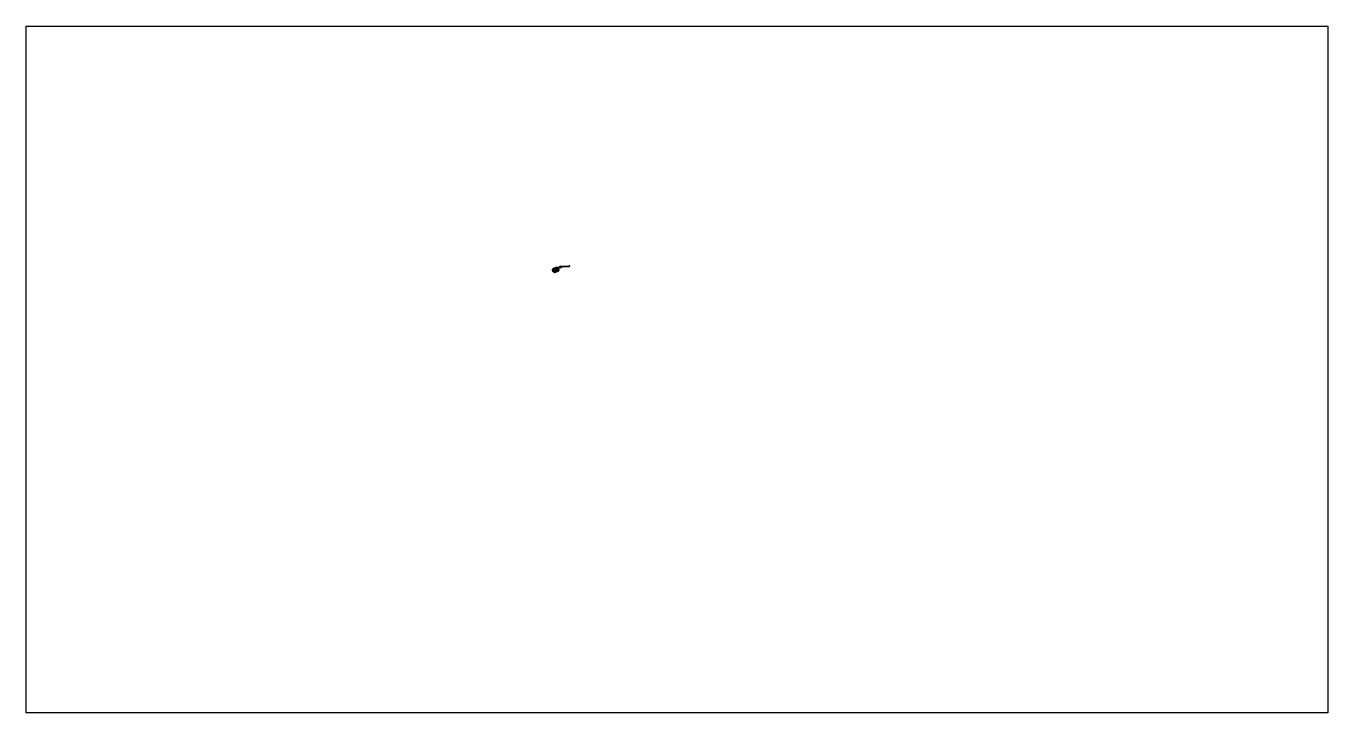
# Model space of a CAD drawing. Extents: x 598893 to 706191, y 6172476 to 6229055.
import ezdxf

# ---------------------------------------------------------------- set-up
doc = ezdxf.new("R2010")
doc.units = 0
doc.linetypes.add('W_Center Line', pattern=[0.65, 0.4, -0.125, 0, -0.125])
for name, color, linetype, lineweight in [('Prop_Access', 20, 'Continuous', 30), ('Prop_BorPit', 106, 'Continuous', 30), ('Prop_SubWLoc', 6, 'Continuous', 30), ('Prop_Well', 20, 'Continuous', 100), ('Prop_WLoc', 6, 'Continuous', 30), ('Prop_Work', 106, 'Continuous', 30)]:
    doc.layers.add(name, color=color, linetype=linetype, lineweight=lineweight)
doc.layers.add('Prop_Center-Line', color=2, linetype='W_Center Line', lineweight=5, plot=False)
doc.layers.add('Prop_NewCut', color=2, linetype='W_Center Line', lineweight=5, plot=False)

# ---------------------------------------------------------------- blocks, each defined once
blk = doc.blocks.new('Sym_WLoc')
at = {"linetype": 'Continuous', "lineweight": 15}
h = blk.add_hatch(color=255, dxfattribs=at)
edge = h.paths.add_edge_path()
edge.add_arc((0, 0), 1.35, 0, 360)
h = blk.add_hatch(color=6, dxfattribs=at)
edge = h.paths.add_edge_path()
edge.add_arc((0, 0), 0.388, 0, 360)
at = {"color": 6, "linetype": 'Continuous', "lineweight": 15}
blk.add_circle((0, 0), 1.35, dxfattribs=at)
blk = doc.blocks.new('Sym_Prop_WLoc')
at = {"linetype": 'Continuous', "lineweight": 35}
h = blk.add_hatch(color=255, dxfattribs=at)
edge = h.paths.add_edge_path()
edge.add_arc((0, 0), 1.42, 0, 360)
h = blk.add_hatch(color=1, dxfattribs=at)
edge = h.paths.add_edge_path()
edge.add_arc((0, 0), 0.408, 0, 360)
at = {"color": 1, "linetype": 'Continuous', "lineweight": 35}
blk.add_circle((0, 0), 1.42, dxfattribs=at)

msp = doc.modelspace()

# ---------------------------------------------------------------- linework, layer by layer
msp.add_lwpolyline([(598893, 6229055), (706191, 6229055), (706191, 6172476), (598893, 6172476)], close=True)
at = {"layer": 'Prop_Access', "flags": 128}
msp.add_lwpolyline([(643695, 6209258), (643701, 6209288), (643661, 6209287), (643650, 6209276), (642914, 6209252), (642840, 6209188), (642785, 6209143), (642765, 6209126), (642751, 6209127), (642731, 6209110), (642699, 6209083), (642694, 6209078), (642706, 6209049), (642719, 6209060), (642751, 6209087), (642778, 6209111), (642798, 6209127), (642853, 6209173), (642907, 6209219), (642942, 6209233)], close=True, dxfattribs=at)
at = {"layer": 'Prop_BorPit', "flags": 128}
msp.add_lwpolyline([(643009, 6209235), (642942, 6209233), (642907, 6209219), (642887, 6209202), (642921, 6209162), (643011, 6209165)], close=True, dxfattribs=at)
at = {"layer": 'Prop_Center-Line', "flags": 128}
msp.add_lwpolyline([(643697, 6209268), (642918, 6209242), (642846, 6209180), (642792, 6209135), (642772, 6209118), (642744, 6209095), (642712, 6209068), (642702, 6209058)], dxfattribs=at)
at = {"layer": 'Prop_NewCut', "flags": 128}
msp.add_lwpolyline([(643021, 6209156), (643011, 6209165), (642967, 6209164), (642969, 6209156)], close=True, dxfattribs=at)
at = {"layer": 'Prop_Well', "flags": 128}
msp.add_lwpolyline([(642401, 6208841), (642420, 6208833), (642741, 6208960), (642676, 6209123), (642356, 6208995), (642347, 6208976)], close=True, dxfattribs=at)
at = {"layer": 'Prop_Work', "flags": 128}
for points in [[(642682, 6209136), (642348, 6209003), (642336, 6208976), (642393, 6208833), (642420, 6208822), (642758, 6208956), (642751, 6208964), (642420, 6208833), (642401, 6208841), (642347, 6208976), (642356, 6208995), (642676, 6209123), (642694, 6209078), (642702, 6209085)], [(643650, 6209276), (643661, 6209287), (643701, 6209288), (643703, 6209298), (643657, 6209297), (643646, 6209286), (642911, 6209262), (642833, 6209196), (642779, 6209151), (642762, 6209136), (642748, 6209137), (642725, 6209118), (642698, 6209095), (642702, 6209085), (642731, 6209110), (642751, 6209127), (642765, 6209126), (642785, 6209143), (642840, 6209188), (642914, 6209252)], [(642730, 6209019), (642713, 6209039), (642706, 6209048), (642729, 6208990), (642729, 6208990), (642744, 6209002)], [(642729, 6208990), (642729, 6208990), (642741, 6208960), (642751, 6208964)], [(642883, 6209192), (642879, 6209196), (642853, 6209173), (642798, 6209127), (642801, 6209124), (642856, 6209169)], [(643019, 6209236), (643009, 6209235), (643011, 6209165), (642921, 6209162), (642887, 6209202), (642879, 6209196), (642917, 6209152), (643021, 6209156)], [(643693, 6209253), (643695, 6209258), (643019, 6209236), (643019, 6209231)]]:
    msp.add_lwpolyline(points, close=True, dxfattribs=at)

# ---------------------------------------------------------------- block references
at = {"layer": 'Prop_SubWLoc', "xscale": 4, "yscale": 4, "zscale": 4}
for p in [(642543, 6208984), (642552, 6208987), (642562, 6208991), (642571, 6208995), (642585, 6209000), (642594, 6209004), (642604, 6209008), (642613, 6209011)]:
    msp.add_blockref('Sym_WLoc', p, dxfattribs=at)
at = {"layer": 'Prop_WLoc', "xscale": 4, "yscale": 4, "zscale": 4}
msp.add_blockref('Sym_Prop_WLoc', (642636, 6209021), dxfattribs=at)

doc.saveas('drawing.dxf')
